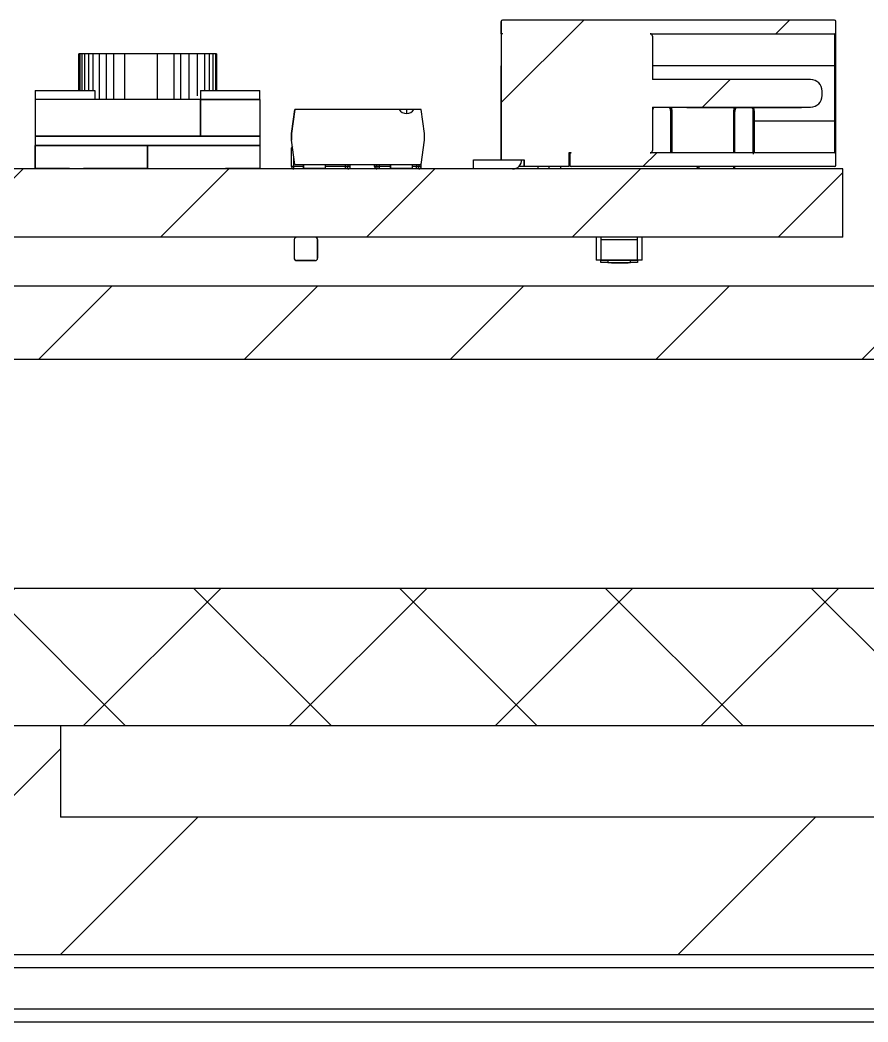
# Model space of a CAD drawing. Header units: millimetres. Extents: x 10 to 419, y 5 to 292.
# Drawn here: x 323.7 to 342.19, y 94.11 to 115.98 of the extents above; entities that cross this region are included whole.
import ezdxf

# ---------------------------------------------------------------- set-up
doc = ezdxf.new("R2010")
doc.units = ezdxf.units.MM

msp = doc.modelspace()

# ---------------------------------------------------------------- hatches: boundary and pattern name
at = {"linetype": 'Continuous', "lineweight": 18}
h = msp.add_hatch(dxfattribs=at)
h.set_pattern_fill('ANSI31', style=0)
edge = h.paths.add_edge_path(flags=0)
edge.add_arc((335.719, 112.806), 0.03, 180, 270)
edge.add_line((335.719, 112.776), (341.459, 112.776))
edge.add_arc((341.459, 112.806), 0.03, 270, 360)
edge.add_line((341.489, 112.806), (341.489, 113.046))
edge.add_arc((341.459, 113.046), 0.03, 0, 90)
edge.add_line((341.459, 113.076), (337.439, 113.076))
edge.add_arc((337.439, 113.126), 0.05, 270, 360)
edge.add_line((337.489, 113.126), (337.489, 114.076))
edge.add_line((337.489, 114.076), (340.939, 114.076))
edge.add_arc((340.939, 114.326), 0.25, 270, 360)
edge.add_line((341.189, 114.326), (341.189, 114.426))
edge.add_arc((340.939, 114.426), 0.25, 0, 90)
edge.add_line((340.939, 114.676), (337.489, 114.676))
edge.add_line((337.489, 114.676), (337.489, 115.626))
edge.add_arc((337.439, 115.626), 0.05, 0, 90)
edge.add_line((337.439, 115.676), (341.459, 115.676))
edge.add_arc((341.459, 115.706), 0.03, 270, 360)
edge.add_line((341.489, 115.706), (341.489, 115.946))
edge.add_arc((341.459, 115.946), 0.03, 0, 90)
edge.add_line((341.459, 115.976), (334.219, 115.976))
edge.add_arc((334.219, 115.946), 0.03, 90.0008, 180)
edge.add_line((334.189, 115.946), (334.189, 115.706))
edge.add_arc((334.219, 115.706), 0.03, 180, 270)
edge.add_line((334.219, 115.676), (334.189, 115.676))
edge.add_line((334.189, 115.676), (334.189, 112.926))
edge.add_line((334.189, 112.926), (334.689, 112.926))
edge.add_line((334.689, 112.926), (334.689, 112.776))
edge.add_line((334.689, 112.776), (335.669, 112.776))
edge.add_line((335.669, 112.776), (335.669, 113.076))
edge.add_line((335.669, 113.076), (335.719, 113.076))
edge.add_arc((335.719, 113.046), 0.03, 90, 180)
edge.add_line((335.689, 113.046), (335.689, 112.806))
h = msp.add_hatch(dxfattribs=at)
h.set_pattern_fill('ANSI31', style=0)
edge = h.paths.add_edge_path(flags=0)
edge.add_line((329.616, 113.351), (329.69, 112.826))
edge.add_line((329.69, 112.826), (332.442, 112.826))
edge.add_line((332.442, 112.826), (332.516, 113.351))
edge.add_line((332.516, 113.351), (332.516, 113.501))
edge.add_line((332.516, 113.501), (332.442, 114.026))
edge.add_line((332.442, 114.026), (332.286, 114.026))
edge.add_arc((332.126, 114.123), 0.188, 270, 328.7089, ccw=False)
edge.add_arc((332.126, 114.123), 0.188, 211.2911, 270, ccw=False)
edge.add_line((331.966, 114.026), (329.69, 114.026))
edge.add_line((329.69, 114.026), (329.616, 113.501))
edge.add_line((329.616, 113.501), (329.616, 113.351))
h = msp.add_hatch(dxfattribs=at)
h.set_pattern_fill('ANSI31', style=0)
h.paths.add_polyline_path([(288.834, 111.234), (341.641, 111.234), (341.641, 112.726), (288.834, 112.726)], flags=0)
h = msp.add_hatch(dxfattribs=at)
h.set_pattern_fill('ANSI31', angle=90, style=0)
edge = h.paths.add_edge_path(flags=0)
edge.add_arc((329.728, 111.183), 0.0508, 90, 180)
edge.add_line((329.678, 111.183), (329.678, 110.777))
edge.add_arc((329.728, 110.777), 0.0508, 180, 270)
edge.add_line((329.728, 110.726), (330.135, 110.726))
edge.add_arc((330.135, 110.777), 0.0508, 270, 360)
edge.add_line((330.186, 110.777), (330.186, 111.183))
edge.add_arc((330.135, 111.183), 0.0508, 0.0001, 90)
edge.add_line((330.135, 111.234), (329.728, 111.234))
h = msp.add_hatch(dxfattribs=at)
h.set_pattern_fill('ANSI31', angle=90, style=0)
h.paths.add_polyline_path([(337.269, 111.234), (336.259, 111.234), (336.259, 110.734), (337.269, 110.734)], flags=0)
h = msp.add_hatch(dxfattribs=at)
h.set_pattern_fill('ANSI31', style=0)
h.paths.add_polyline_path([(337.164, 111.184), (337.164, 111.234), (336.364, 111.234), (336.364, 111.184)], flags=0)
h = msp.add_hatch(dxfattribs=at)
h.set_pattern_fill('ANSI31', style=0)
h.paths.add_polyline_path([(336.364, 110.734), (337.164, 110.734), (337.164, 111.184), (336.364, 111.184)], flags=0)
h = msp.add_hatch(dxfattribs=at)
h.set_pattern_fill('ANSI31', style=0)
h.paths.add_polyline_path([(336.514, 110.734), (336.514, 110.684), (337.014, 110.684), (337.014, 110.734)], flags=0)
h = msp.add_hatch(dxfattribs=at)
h.set_pattern_fill('ANSI31', style=0)
h.paths.add_polyline_path([(372.576, 110.176), (277.17, 110.176), (277.17, 108.576), (372.576, 108.576)], flags=0)
h = msp.add_hatch(dxfattribs=at)
h.set_pattern_fill('ANSI37', angle=90, style=0)
h.paths.add_polyline_path([(375.576, 100.576), (375.576, 103.576), (209.576, 103.576), (209.576, 100.576)], flags=0)
h = msp.add_hatch(dxfattribs=at)
h.set_pattern_fill('ANSI34', style=0)
h.paths.add_polyline_path([(309.576, 95.576), (359.576, 95.576), (359.576, 98.576), (369.576, 98.576), (369.576, 100.576), (344.576, 100.576), (344.576, 98.576), (324.576, 98.576), (324.576, 100.576), (299.576, 100.576), (299.576, 98.576), (309.576, 98.576)], flags=0)

# ---------------------------------------------------------------- linework, layer by layer
at = {"color": 7, "linetype": 'Continuous', "lineweight": 25}
for p, q in [((334.189, 115.946), (334.189, 115.946)), ((334.189, 115.946), (334.189, 115.706)), ((341.459, 115.976), (334.219, 115.976)), ((341.489, 115.706), (341.489, 115.946)), ((334.189, 115.676), (334.189, 115.816)), ((334.189, 115.706), (334.189, 115.706)), ((334.189, 115.676), (334.189, 112.926)), ((334.219, 115.676), (334.189, 115.676)), ((334.189, 115.676), (334.189, 114.656)), ((334.189, 115.676), (334.189, 114.656)), ((334.189, 115.676), (334.189, 115.676)), ((337.439, 115.676), (341.459, 115.676)), ((337.489, 115.626), (337.489, 114.676)), ((324.977, 114.438), (324.977, 115.238)), ((324.987, 115.238), (324.977, 115.238)), ((324.987, 114.438), (324.987, 115.238)), ((325.007, 115.238), (324.987, 115.238)), ((325.007, 114.438), (325.007, 115.238)), ((325.047, 115.238), (325.007, 115.238)), ((325.047, 114.438), (325.047, 115.238)), ((325.107, 115.238), (325.047, 115.238)), ((325.107, 114.438), (325.107, 115.238)), ((325.197, 115.238), (325.107, 115.238)), ((325.197, 114.438), (325.197, 115.238)), ((325.287, 115.238), (325.197, 115.238)), ((325.287, 114.438), (325.287, 115.238)), ((325.427, 115.238), (325.287, 115.238)), ((325.427, 114.238), (325.427, 115.238)), ((325.577, 115.238), (325.427, 115.238)), ((325.577, 115.238), (325.577, 114.238)), ((325.737, 115.238), (325.577, 115.238)), ((325.737, 115.238), (325.737, 114.238)), ((325.977, 115.238), (325.737, 115.238)), ((325.977, 115.238), (325.977, 114.238)), ((326.687, 115.238), (325.977, 115.238)), ((327.047, 115.238), (326.687, 115.238)), ((327.197, 115.238), (327.047, 115.238)), ((327.047, 115.238), (327.047, 114.238)), ((327.197, 115.238), (327.197, 114.238)), ((327.377, 115.238), (327.197, 115.238)), ((327.377, 115.238), (327.377, 114.238)), ((327.557, 115.238), (327.377, 115.238)), ((327.557, 115.238), (327.557, 114.322)), ((327.717, 115.238), (327.557, 115.238)), ((327.717, 115.238), (327.717, 114.438)), ((327.817, 115.238), (327.717, 115.238)), ((327.817, 115.238), (327.817, 114.438)), ((327.897, 115.238), (327.817, 115.238)), ((327.897, 115.238), (327.897, 114.438)), ((327.957, 115.238), (327.897, 115.238)), ((327.957, 115.238), (327.957, 114.438)), ((327.977, 115.238), (327.957, 115.238)), ((327.977, 115.238), (327.977, 114.438)), ((334.189, 113.476), (334.189, 114.976)), ((341.459, 114.976), (341.489, 114.976)), ((341.459, 114.976), (341.459, 113.776)), ((341.489, 113.776), (341.489, 114.976)), ((334.189, 114.656), (334.189, 114.656)), ((340.939, 114.676), (337.489, 114.676)), ((338.241, 114.676), (338.241, 114.686)), ((338.241, 114.686), (338.241, 114.686)), ((338.241, 114.676), (338.241, 114.686)), ((338.241, 114.686), (340.741, 114.686)), ((340.741, 114.686), (340.741, 114.676)), ((324.027, 114.438), (325.323, 114.438)), ((324.027, 114.438), (324.027, 114.238)), ((325.323, 114.438), (325.323, 114.238)), ((327.631, 114.438), (328.927, 114.438)), ((327.631, 114.438), (327.631, 114.238)), ((328.927, 114.238), (328.927, 114.438)), ((341.189, 114.326), (341.189, 114.426)), ((325.323, 114.238), (324.027, 114.238)), ((327.631, 114.238), (324.027, 114.238)), ((324.027, 114.238), (324.027, 113.438)), ((327.631, 114.238), (328.927, 114.238)), ((328.927, 114.238), (327.631, 114.238)), ((327.631, 113.438), (327.631, 114.238)), ((327.631, 114.238), (327.631, 113.438)), ((327.631, 114.238), (327.631, 113.438)), ((327.631, 113.438), (327.631, 114.238)), ((328.927, 114.238), (328.927, 113.438)), ((329.69, 114.026), (329.616, 113.501)), ((329.616, 113.501), (329.69, 114.026)), ((329.69, 114.026), (329.69, 114.026)), ((331.966, 114.026), (329.69, 114.026)), ((332.126, 114.026), (331.966, 114.026)), ((332.126, 114.026), (332.126, 113.935)), ((332.286, 114.026), (332.126, 114.026)), ((332.442, 114.026), (332.286, 114.026)), ((332.516, 113.501), (332.442, 114.026)), ((337.489, 114.076), (340.939, 114.076)), ((337.489, 114.076), (337.489, 113.126)), ((337.919, 113.976), (337.889, 113.976)), ((337.889, 113.076), (337.889, 113.976)), ((338.241, 114.076), (338.241, 114.066)), ((338.241, 114.066), (338.241, 114.076)), ((338.241, 114.066), (338.241, 114.066)), ((338.241, 114.066), (340.741, 114.066)), ((339.259, 113.976), (339.289, 113.976)), ((339.289, 113.076), (339.289, 113.976)), ((339.689, 113.776), (339.689, 113.976)), ((339.689, 113.976), (339.689, 113.776)), ((339.689, 113.976), (339.719, 113.976)), ((339.719, 113.776), (339.719, 113.976)), ((340.741, 114.066), (340.741, 114.076)), ((339.719, 113.776), (339.689, 113.776)), ((339.719, 113.776), (341.459, 113.776)), ((341.459, 113.776), (341.489, 113.776)), ((329.616, 113.501), (329.616, 113.501)), ((329.616, 113.351), (329.616, 113.501)), ((329.616, 113.501), (329.616, 113.351)), ((332.516, 113.351), (332.516, 113.501)), ((324.027, 113.438), (324.027, 113.238)), ((328.927, 113.438), (324.027, 113.438)), ((324.027, 113.438), (327.631, 113.438)), ((327.631, 113.438), (328.927, 113.438)), ((328.927, 113.438), (328.927, 113.238)), ((329.69, 112.826), (329.616, 113.351)), ((329.69, 112.826), (329.616, 113.351)), ((329.616, 113.351), (329.616, 113.351)), ((332.442, 112.826), (332.516, 113.351)), ((334.189, 112.926), (334.189, 113.476)), ((324.027, 112.738), (324.027, 113.238)), ((324.027, 113.238), (328.927, 113.238)), ((326.477, 113.238), (324.027, 113.238)), ((324.027, 113.238), (324.027, 112.738)), ((326.477, 112.738), (326.477, 113.238)), ((328.927, 113.238), (326.477, 113.238)), ((326.477, 112.738), (326.477, 113.238)), ((326.477, 113.238), (326.477, 112.738)), ((326.477, 113.238), (326.477, 112.738)), ((326.477, 112.738), (326.477, 113.238)), ((328.927, 113.238), (328.927, 112.738)), ((328.927, 113.238), (328.927, 112.738)), ((329.619, 112.776), (329.619, 113.183)), ((335.719, 113.076), (335.669, 113.076)), ((335.669, 113.076), (335.669, 112.776)), ((341.459, 113.076), (337.439, 113.076)), ((332.446, 112.776), (332.446, 112.853)), ((333.589, 112.726), (333.589, 112.926)), ((333.589, 112.926), (334.189, 112.926)), ((333.589, 112.726), (333.589, 112.926)), ((333.589, 112.926), (333.589, 112.926)), ((334.189, 112.926), (334.689, 112.926)), ((334.189, 112.926), (334.189, 112.926)), ((334.689, 112.926), (334.689, 112.776)), ((334.689, 112.776), (334.689, 112.926)), ((334.689, 112.926), (334.689, 112.926)), ((335.689, 113.046), (335.689, 112.806)), ((335.689, 113.046), (335.689, 113.046)), ((341.489, 112.806), (341.489, 113.046)), ((341.641, 112.726), (288.834, 112.726)), ((324.127, 112.738), (324.027, 112.738)), ((324.777, 112.738), (324.127, 112.738)), ((326.477, 112.738), (325.077, 112.738)), ((328.827, 112.738), (328.177, 112.738)), ((328.927, 112.738), (328.827, 112.738)), ((329.67, 112.776), (329.619, 112.776)), ((329.67, 112.726), (329.67, 112.776)), ((329.69, 112.826), (332.442, 112.826)), ((329.69, 112.826), (329.69, 112.826)), ((329.876, 112.744), (329.876, 112.826)), ((329.876, 112.826), (329.876, 112.726)), ((329.876, 112.726), (329.876, 112.744)), ((329.876, 112.744), (330.356, 112.744)), ((330.356, 112.744), (330.356, 112.826)), ((330.356, 112.726), (330.356, 112.744)), ((330.796, 112.776), (330.796, 112.826)), ((330.796, 112.726), (330.796, 112.776)), ((330.796, 112.776), (330.796, 112.726)), ((330.847, 112.776), (330.796, 112.776)), ((330.847, 112.726), (330.847, 112.776)), ((330.898, 112.776), (330.847, 112.776)), ((330.86, 112.727), (330.86, 112.727)), ((330.898, 112.776), (330.898, 112.826)), ((331.43, 112.826), (331.43, 112.776)), ((331.43, 112.776), (331.43, 112.826)), ((331.481, 112.776), (331.43, 112.776)), ((331.458, 112.731), (331.458, 112.731)), ((331.532, 112.776), (331.481, 112.776)), ((331.481, 112.776), (331.481, 112.726)), ((331.532, 112.826), (331.532, 112.776)), ((331.532, 112.776), (331.532, 112.726)), ((331.532, 112.726), (331.532, 112.776)), ((331.776, 112.744), (331.776, 112.826)), ((331.776, 112.826), (331.776, 112.726)), ((331.776, 112.726), (331.776, 112.744)), ((331.776, 112.744), (332.256, 112.744)), ((332.256, 112.744), (332.256, 112.826)), ((332.256, 112.726), (332.256, 112.744)), ((332.345, 112.826), (332.345, 112.776)), ((332.345, 112.726), (332.345, 112.776)), ((332.345, 112.776), (332.345, 112.726)), ((332.395, 112.776), (332.345, 112.776)), ((332.446, 112.776), (332.395, 112.776)), ((332.395, 112.726), (332.395, 112.776)), ((333.589, 112.726), (333.589, 112.726)), ((334.689, 112.776), (334.571, 112.776)), ((335.669, 112.776), (334.689, 112.776)), ((334.689, 112.776), (334.689, 112.776)), ((334.989, 112.776), (334.989, 112.726)), ((335.489, 112.726), (335.489, 112.776)), ((335.689, 112.806), (335.689, 112.806)), ((341.459, 112.776), (335.719, 112.776)), ((339.289, 112.726), (339.289, 112.776)), ((341.641, 111.234), (341.641, 112.726)), ((341.641, 111.234), (288.834, 111.234)), ((329.678, 111.183), (329.678, 110.777)), ((330.135, 111.234), (329.728, 111.234)), ((330.185, 111.19), (330.185, 111.19)), ((330.186, 111.183), (330.185, 111.19)), ((330.186, 110.777), (330.186, 111.183)), ((330.186, 111.183), (330.186, 111.183)), ((330.186, 111.183), (330.186, 110.777)), ((336.259, 111.234), (336.259, 110.734)), ((337.269, 111.234), (336.259, 111.234)), ((336.364, 111.234), (336.364, 111.184)), ((337.164, 111.234), (336.364, 111.234)), ((336.364, 111.184), (337.164, 111.184)), ((336.364, 111.184), (336.364, 110.734)), ((337.164, 111.184), (337.164, 111.234)), ((337.164, 110.734), (337.164, 111.184)), ((337.269, 110.734), (337.269, 111.234)), ((329.678, 110.77), (329.678, 110.77)), ((330.135, 110.726), (329.728, 110.726)), ((329.728, 110.726), (329.866, 110.726)), ((329.728, 110.726), (329.728, 110.726)), ((329.837, 110.724), (329.837, 110.726)), ((329.911, 110.726), (329.941, 110.726)), ((329.911, 110.726), (329.911, 110.724)), ((329.911, 110.724), (329.941, 110.724)), ((329.941, 110.724), (329.911, 110.724)), ((329.941, 110.724), (329.912, 110.724)), ((329.941, 110.726), (329.941, 110.724)), ((329.987, 110.726), (330.135, 110.726)), ((330.015, 110.726), (330.015, 110.724)), ((330.135, 110.726), (330.135, 110.726)), ((330.186, 110.777), (330.186, 110.777)), ((337.269, 110.734), (336.259, 110.734)), ((336.364, 110.734), (336.364, 110.734)), ((336.364, 110.734), (337.164, 110.734)), ((336.364, 110.684), (336.364, 110.734)), ((336.514, 110.684), (336.364, 110.684)), ((336.364, 110.684), (336.364, 110.684)), ((336.514, 110.684), (336.364, 110.684)), ((337.014, 110.734), (336.514, 110.734)), ((336.514, 110.734), (336.514, 110.684)), ((336.514, 110.684), (337.014, 110.684)), ((336.594, 110.674), (336.594, 110.684)), ((336.778, 110.674), (336.778, 110.684)), ((336.962, 110.674), (336.962, 110.684)), ((337.014, 110.684), (337.014, 110.734)), ((337.164, 110.684), (337.014, 110.684)), ((337.164, 110.684), (337.014, 110.684)), ((337.164, 110.734), (337.164, 110.684)), ((337.164, 110.734), (337.164, 110.684)), ((337.164, 110.684), (337.164, 110.684)), ((277.17, 110.176), (372.576, 110.176)), ((277.17, 108.576), (372.576, 108.576)), ((209.576, 103.576), (375.576, 103.576)), ((209.576, 100.576), (375.576, 100.576)), ((299.576, 100.576), (324.576, 100.576)), ((324.576, 100.576), (324.576, 98.576)), ((344.576, 98.576), (324.576, 98.576)), ((359.576, 95.576), (309.576, 95.576)), ((359.576, 95.291), (309.576, 95.291)), ((309.576, 94.393), (359.576, 94.393)), ((309.576, 94.108), (359.576, 94.108))]:
    msp.add_line(p, q, dxfattribs=at)
at = {"color": 8, "linetype": 'Continuous', "lineweight": 25}
for p, q in [((326.687, 115.238), (326.687, 114.238)), ((341.459, 114.976), (337.489, 114.976)), ((337.889, 113.976), (337.889, 113.076)), ((337.919, 113.076), (337.919, 113.976)), ((339.259, 113.976), (339.259, 113.076)), ((339.719, 113.976), (339.7, 114.066)), ((329.619, 113.183), (329.64, 113.183)), ((335.689, 113.076), (335.689, 113.046)), ((337.459, 113.08), (337.459, 113.076)), ((329.67, 112.776), (329.67, 112.967)), ((329.876, 112.776), (329.67, 112.776)), ((330.796, 112.776), (330.356, 112.776)), ((330.847, 112.826), (330.847, 112.776)), ((331.481, 112.776), (331.481, 112.826)), ((331.776, 112.776), (331.532, 112.776)), ((332.345, 112.776), (332.256, 112.776)), ((332.395, 112.826), (332.395, 112.776)), ((335.239, 112.726), (335.239, 112.776)), ((339.259, 112.776), (339.259, 112.726))]:
    msp.add_line(p, q, dxfattribs=at)
at = {"color": 7, "linetype": 'Continuous', "lineweight": 25, "flags": 128}
for points in [[(341.459, 115.676), (341.459, 115.662), (341.459, 115.622), (341.459, 115.558), (341.459, 115.471), (341.459, 115.365), (341.459, 115.244), (341.459, 115.112), (341.459, 114.976)], [(337.889, 113.976), (337.874, 114.052), (337.862, 114.076)], [(339.719, 113.076), (339.719, 113.089), (339.719, 113.129), (339.719, 113.194), (339.719, 113.281), (339.719, 113.387), (339.719, 113.508), (339.719, 113.639), (339.719, 113.776)], [(341.459, 113.776), (341.459, 113.639), (341.459, 113.508), (341.459, 113.387), (341.459, 113.281), (341.459, 113.194), (341.459, 113.129), (341.459, 113.089), (341.459, 113.076)], [(330.847, 112.726), (330.857, 112.727), (330.86, 112.727)]]:
    msp.add_lwpolyline(points, dxfattribs=at)
at = {"color": 7, "linetype": 'Continuous', "lineweight": 25}
for centre, radius, start, end in [((334.219, 115.946), 0.03, 90.0008, 180), ((334.219, 115.946), 0.03, 90, 180), ((341.459, 115.946), 0.03, 0, 90), ((334.219, 115.706), 0.03, 180, 270), ((334.219, 115.706), 0.03, 180, 270), ((341.459, 115.706), 0.03, 270, 0), ((337.439, 115.626), 0.05, 0, 90), ((340.939, 114.426), 0.25, 0, 90), ((340.939, 114.326), 0.25, 270, 0), ((332.126, 114.123), 0.188, 211.2911, 270), ((332.126, 114.123), 0.188, 270, 328.7089), ((337.689, 113.976), 0.2, 150, 180), ((339.489, 113.976), 0.2, 153.2563, 180), ((339.489, 113.976), 0.2, 0, 26.7437), ((339.489, 113.976), 0.2, 0, 26.7437), ((329.67, 113.183), 0.0508, 134.1829, 180), ((329.67, 113.183), 0.0508, 134.1829, 180), ((335.719, 113.046), 0.03, 90, 180), ((335.719, 113.046), 0.03, 90, 180), ((337.439, 113.126), 0.05, 270, 0), ((341.459, 113.046), 0.03, 0, 90), ((334.439, 112.926), 0.2, 270, 0), ((329.67, 112.776), 0.0508, 180, 268.6895), ((329.67, 112.776), 0.0508, 180, 268.6895), ((330.847, 112.776), 0.0508, 270, 0), ((331.481, 112.776), 0.0508, 180, 270), ((331.481, 112.776), 0.0508, 180, 243.4349), ((332.395, 112.776), 0.0508, 270, 0), ((335.719, 112.806), 0.03, 180, 270), ((335.719, 112.806), 0.03, 180, 270), ((338.389, 112.706), 0.1, 11.5491, 44.4437), ((338.389, 112.706), 0.1, 11.5491, 44.4437), ((341.459, 112.806), 0.03, 270, 0), ((329.728, 111.183), 0.0508, 90, 180), ((330.135, 111.183), 0.0508, 0.0001, 90), ((329.728, 110.777), 0.0508, 180, 270), ((329.728, 110.777), 0.0508, 187.7675, 270), ((330.135, 110.777), 0.0508, 270, 0), ((330.135, 110.777), 0.0508, 270, 0)]:
    msp.add_arc(centre, radius, start, end, dxfattribs=at)
at = {"color": 8, "linetype": 'Continuous', "lineweight": 25}
msp.add_arc((337.689, 113.976), 0.2, 0, 30, dxfattribs=at)
at = {"color": 7, "linetype": 'Continuous', "lineweight": 25}
for points, knots in [([(334.189, 115.816), (334.189, 115.857), (334.189, 115.93), (334.189, 115.941), (334.189, 115.946)], [0, 0, 0, 0, 0.56, 1, 1, 1, 1]), ([(341.489, 114.976), (341.489, 115.079), (341.489, 115.294), (341.489, 115.539), (341.489, 115.682), (341.489, 115.698), (341.489, 115.706)], [0, 0, 0, 0, 0.270261, 0.562429, 0.789736, 1, 1, 1, 1]), ([(339.689, 113.074), (339.689, 113.101), (339.689, 113.194), (339.689, 113.452), (339.689, 113.67), (339.689, 113.776)], [0, 0, 0, 0, 0.177234, 0.60464, 1, 1, 1, 1]), ([(339.689, 113.776), (339.689, 113.672), (339.689, 113.457), (339.689, 113.212), (339.689, 113.07), (339.689, 113.053), (339.689, 113.046)], [0, 0, 0, 0, 0.270261, 0.562429, 0.789736, 1, 1, 1, 1]), ([(341.489, 113.046), (341.489, 113.059), (341.489, 113.085), (341.489, 113.283), (341.489, 113.528), (341.489, 113.695), (341.489, 113.776)], [0, 0, 0, 0, 0.270261, 0.562429, 0.789736, 1, 1, 1, 1]), ([(335.689, 112.806), (335.689, 112.819), (335.689, 112.841), (335.689, 113.005), (335.689, 113.074)], [0, 0, 0, 0, 0.57727, 1, 1, 1, 1]), ([(332.414, 112.729), (332.414, 112.729), (332.418, 112.731), (332.425, 112.735), (332.433, 112.741), (332.439, 112.75), (332.443, 112.759), (332.446, 112.768), (332.446, 112.774), (332.446, 112.776)], [0, 0, 0, 0, 0.017775, 0.191787, 0.36605, 0.537057, 0.701169, 0.855769, 1, 1, 1, 1]), ([(329.837, 110.726), (329.838, 110.726), (329.841, 110.726), (329.865, 110.726), (329.888, 110.726), (329.904, 110.726), (329.911, 110.726)], [0, 0, 0, 0, 0.2786531, 0.5581323, 0.7791225, 1, 1, 1, 1]), ([(329.911, 110.724), (329.901, 110.724), (329.882, 110.724), (329.857, 110.724), (329.839, 110.724), (329.838, 110.724), (329.837, 110.724)], [0, 0, 0, 0, 0.280233, 0.56078, 0.780163, 1, 1, 1, 1]), ([(329.837, 110.724), (329.838, 110.724), (329.841, 110.724), (329.865, 110.724), (329.888, 110.724), (329.904, 110.724), (329.911, 110.724)], [0, 0, 0, 0, 0.2786531, 0.5581323, 0.7791225, 1, 1, 1, 1]), ([(329.866, 110.724), (329.866, 110.724), (329.867, 110.724), (329.872, 110.724), (329.875, 110.724)], [0, 0, 0, 0, 0.559719, 1, 1, 1, 1]), ([(329.876, 110.724), (329.873, 110.724), (329.867, 110.724), (329.866, 110.724), (329.866, 110.724)], [0, 0, 0, 0, 0.558894, 1, 1, 1, 1]), ([(329.875, 110.724), (329.881, 110.724), (329.893, 110.724), (329.906, 110.724), (329.912, 110.724)], [0, 0, 0, 0, 0.559235, 1, 1, 1, 1]), ([(329.912, 110.724), (329.905, 110.724), (329.891, 110.724), (329.88, 110.724), (329.876, 110.724)], [0, 0, 0, 0, 0.559873, 1, 1, 1, 1]), ([(329.941, 110.726), (329.951, 110.726), (329.971, 110.726), (329.996, 110.726), (330.013, 110.726), (330.015, 110.726), (330.015, 110.726)], [0, 0, 0, 0, 0.280233, 0.560818, 0.780182, 1, 1, 1, 1]), ([(329.941, 110.724), (329.951, 110.724), (329.971, 110.724), (329.996, 110.724), (330.013, 110.724), (330.015, 110.724), (330.015, 110.724)], [0, 0, 0, 0, 0.280233, 0.560818, 0.780182, 1, 1, 1, 1]), ([(329.978, 110.724), (329.971, 110.724), (329.96, 110.724), (329.947, 110.724), (329.941, 110.724)], [0, 0, 0, 0, 0.559159, 1, 1, 1, 1]), ([(329.941, 110.724), (329.948, 110.724), (329.961, 110.724), (329.972, 110.724), (329.977, 110.724)], [0, 0, 0, 0, 0.559888, 1, 1, 1, 1]), ([(330.015, 110.724), (330.014, 110.724), (330.012, 110.724), (329.988, 110.724), (329.965, 110.724), (329.949, 110.724), (329.941, 110.724)], [0, 0, 0, 0, 0.2786646, 0.5581224, 0.779114, 1, 1, 1, 1]), ([(329.977, 110.724), (329.98, 110.724), (329.986, 110.724), (329.986, 110.724), (329.987, 110.724)], [0, 0, 0, 0, 0.55887, 1, 1, 1, 1]), ([(329.987, 110.724), (329.986, 110.724), (329.986, 110.724), (329.98, 110.724), (329.978, 110.724)], [0, 0, 0, 0, 0.559767, 1, 1, 1, 1]), ([(336.594, 110.674), (336.595, 110.674), (336.596, 110.674), (336.615, 110.674), (336.674, 110.674), (336.736, 110.674), (336.778, 110.674)], [0, 0, 0, 0, 0.125551, 0.25109, 0.50025, 1, 1, 1, 1]), ([(336.778, 110.674), (336.736, 110.674), (336.673, 110.674), (336.615, 110.674), (336.596, 110.674), (336.595, 110.674), (336.594, 110.674)], [0, 0, 0, 0, 0.499407, 0.748743, 0.874372, 1, 1, 1, 1]), ([(336.63, 110.674), (336.631, 110.674), (336.633, 110.674), (336.653, 110.674), (336.676, 110.674), (336.69, 110.674)], [0, 0, 0, 0, 0.280257, 0.560781, 1, 1, 1, 1]), ([(336.778, 110.674), (336.745, 110.674), (336.696, 110.674), (336.648, 110.674), (336.632, 110.674), (336.631, 110.674), (336.63, 110.674)], [0, 0, 0, 0, 0.500291, 0.749086, 0.874606, 1, 1, 1, 1]), ([(336.69, 110.674), (336.706, 110.674), (336.735, 110.674), (336.765, 110.674), (336.778, 110.674)], [0, 0, 0, 0, 0.559599, 1, 1, 1, 1]), ([(336.778, 110.674), (336.82, 110.674), (336.872, 110.674), (336.924, 110.674), (336.945, 110.674), (336.959, 110.674), (336.961, 110.674), (336.962, 110.674)], [0, 0, 0, 0, 0.498702, 0.624177, 0.749467, 0.874745, 1, 1, 1, 1]), ([(336.962, 110.674), (336.961, 110.674), (336.959, 110.674), (336.941, 110.674), (336.883, 110.674), (336.82, 110.674), (336.778, 110.674)], [0, 0, 0, 0, 0.1256, 0.251197, 0.500581, 1, 1, 1, 1]), ([(336.778, 110.674), (336.81, 110.674), (336.859, 110.674), (336.907, 110.674), (336.923, 110.674), (336.925, 110.674), (336.926, 110.674)], [0, 0, 0, 0, 0.500072, 0.749021, 0.874598, 1, 1, 1, 1]), ([(336.926, 110.674), (336.925, 110.674), (336.924, 110.674), (336.911, 110.674), (336.894, 110.674), (336.851, 110.674), (336.811, 110.674), (336.778, 110.674)], [0, 0, 0, 0, 0.125139, 0.250418, 0.375519, 0.500847, 1, 1, 1, 1])]:
    msp.add_open_spline(points, degree=3, knots=knots, dxfattribs=at)
at = {"color": 8, "linetype": 'Continuous', "lineweight": 25}
for points, knots in [([(334.189, 115.706), (334.189, 115.704), (334.189, 115.701), (334.189, 115.681), (334.189, 115.676)], [0, 0, 0, 0, 0.719986, 1, 1, 1, 1]), ([(337.919, 113.976), (337.918, 114.01), (337.917, 114.047), (337.896, 114.074), (337.895, 114.076)], [0, 0, 0, 0, 0.9367018, 1, 1, 1, 1]), ([(339.28, 114.066), (339.277, 114.061), (339.261, 114.034), (339.26, 114.002), (339.259, 113.976)], [0, 0, 0, 0, 0.191041, 1, 1, 1, 1]), ([(338.516, 112.726), (338.515, 112.733), (338.513, 112.752), (338.503, 112.767), (338.497, 112.776)], [0, 0, 0, 0, 0.4246204, 1, 1, 1, 1])]:
    msp.add_open_spline(points, degree=3, knots=knots, dxfattribs=at)

doc.saveas('drawing.dxf')
